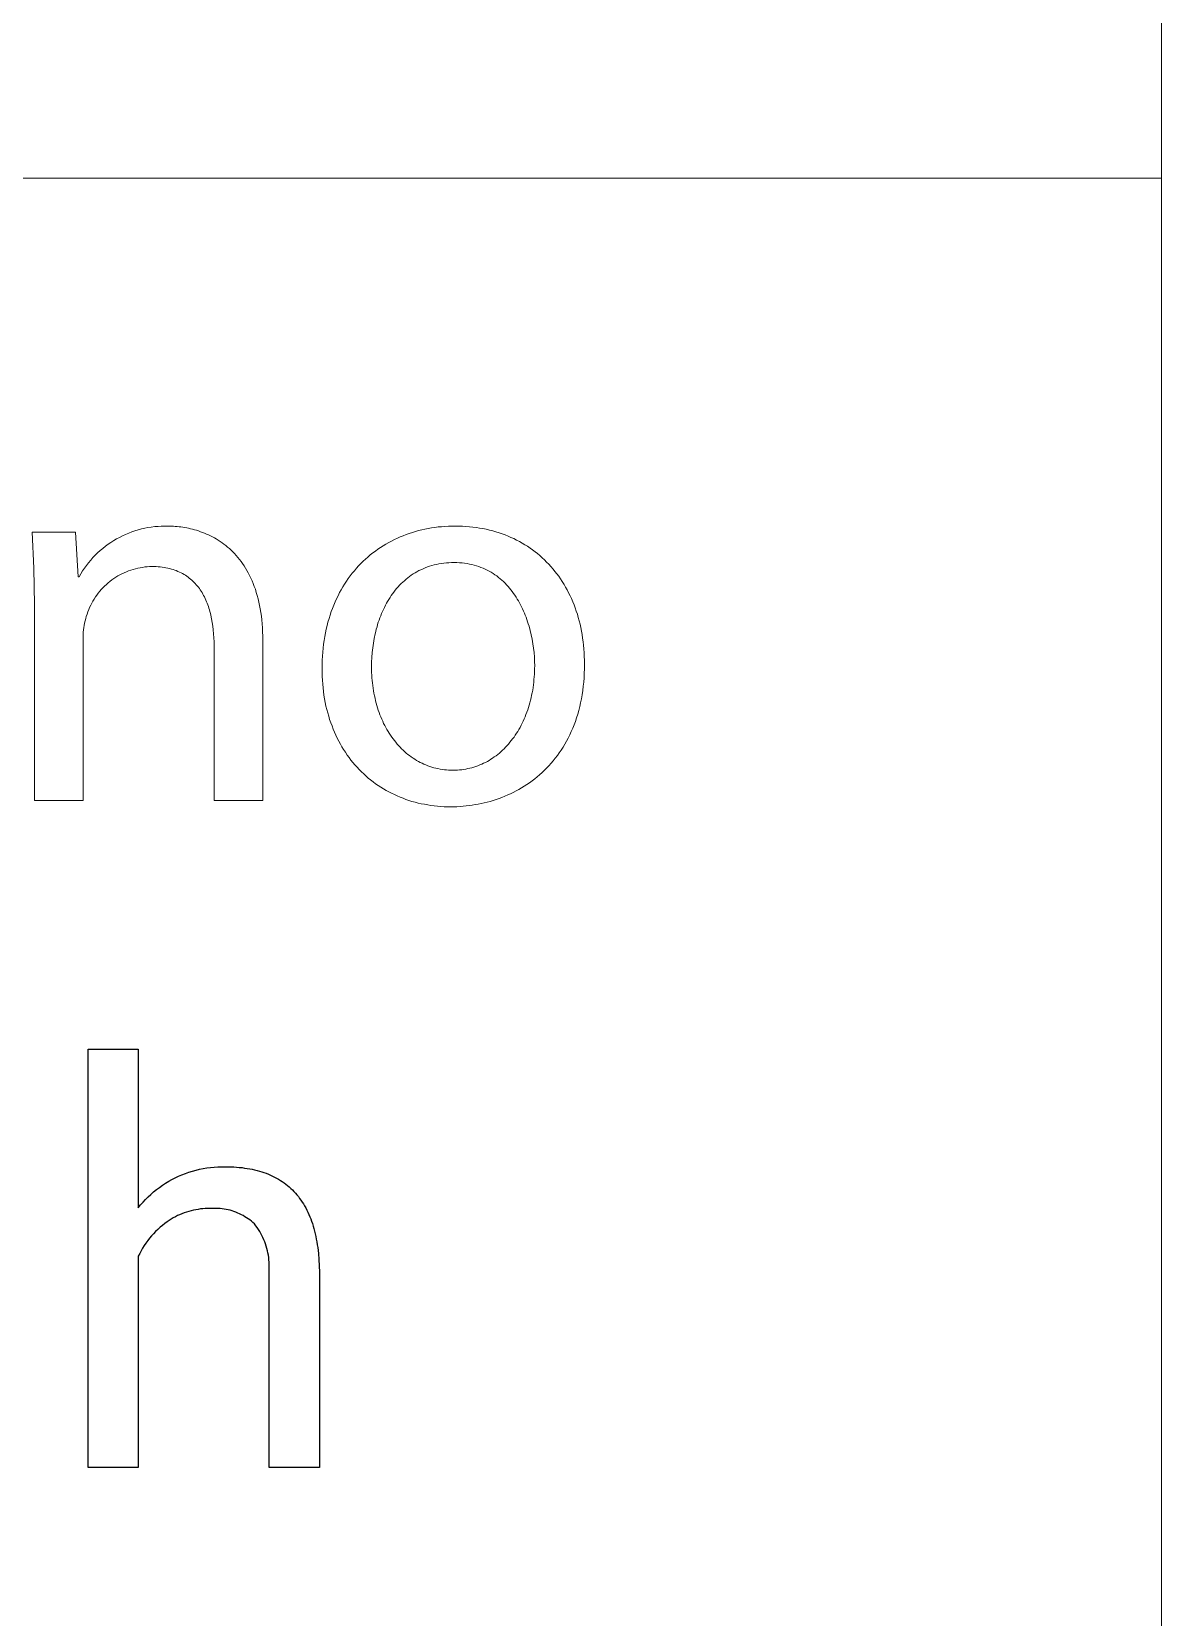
# Model space of a CAD drawing. Header units: millimetres. Extents: x -1893 to 2799, y -925 to 2353.
# Drawn here: x 2698.5 to 2794.1, y -521.9 to -387.7 of the extents above; entities that cross this region are included whole.
import ezdxf

# ---------------------------------------------------------------- set-up
doc = ezdxf.new("R2010")
doc.units = ezdxf.units.MM
doc.header["$MEASUREMENT"] = 0
doc.layers.add('Domyślny', color=7, linetype='Continuous', true_color=0x000000)

msp = doc.modelspace()

# ---------------------------------------------------------------- linework, layer by layer
at = {"layer": 'Domyślny', "color": 18, "lineweight": 15, "true_color": 0x000000}
for p, q in [((2794.13, -924.63), (2794.13, 2353.42)), ((2794.13, -400.12), (1025.42, -400.12)), ((2794.13, -400.12), (2794.13, -924.63)), ((2698.67, -433.14), (2698.53, -430.07)), ((2698.53, -430.07), (2702.2, -430.07)), ((2702.2, -430.07), (2702.42, -433.85)), ((2705.2, -430.95), (2705.44, -430.8)), ((2705.44, -430.8), (2705.68, -430.65)), ((2705.68, -430.65), (2705.93, -430.52)), ((2705.93, -430.52), (2706.18, -430.39)), ((2706.18, -430.39), (2706.44, -430.27)), ((2706.44, -430.27), (2706.71, -430.16)), ((2706.71, -430.16), (2706.97, -430.06)), ((2706.97, -430.06), (2707.24, -429.97)), ((2707.24, -429.97), (2707.51, -429.88)), ((2707.51, -429.88), (2707.79, -429.81)), ((2707.79, -429.81), (2708.06, -429.75)), ((2708.06, -429.75), (2708.34, -429.69)), ((2708.34, -429.69), (2708.62, -429.65)), ((2708.62, -429.65), (2708.91, -429.61)), ((2708.91, -429.61), (2709.19, -429.59)), ((2709.19, -429.59), (2709.47, -429.57)), ((2709.47, -429.57), (2709.76, -429.56)), ((2709.76, -429.56), (2710.04, -429.57)), ((2710.04, -429.57), (2710.19, -429.57)), ((2710.19, -429.57), (2710.34, -429.57)), ((2710.34, -429.57), (2710.5, -429.58)), ((2710.5, -429.58), (2710.65, -429.59)), ((2710.65, -429.59), (2710.81, -429.6)), ((2710.81, -429.6), (2710.97, -429.62)), ((2710.97, -429.62), (2711.13, -429.64)), ((2711.13, -429.64), (2711.29, -429.66)), ((2711.29, -429.66), (2711.45, -429.69)), ((2711.45, -429.69), (2711.62, -429.72)), ((2711.62, -429.72), (2711.78, -429.75)), ((2711.78, -429.75), (2711.95, -429.79)), ((2711.95, -429.79), (2712.12, -429.83)), ((2712.12, -429.83), (2712.28, -429.88)), ((2712.28, -429.88), (2712.45, -429.92)), ((2712.45, -429.92), (2712.62, -429.98)), ((2712.62, -429.98), (2712.79, -430.04)), ((2712.79, -430.04), (2712.96, -430.1)), ((2712.96, -430.1), (2713.13, -430.16)), ((2713.13, -430.16), (2713.29, -430.24)), ((2713.29, -430.24), (2713.46, -430.31)), ((2713.46, -430.31), (2713.63, -430.39)), ((2713.63, -430.39), (2713.79, -430.48)), ((2713.79, -430.48), (2713.96, -430.57)), ((2713.96, -430.57), (2714.12, -430.66)), ((2714.12, -430.66), (2714.29, -430.76)), ((2714.29, -430.76), (2714.45, -430.87)), ((2714.45, -430.87), (2714.61, -430.98)), ((2728.72, -430.96), (2728.96, -430.83)), ((2728.96, -430.83), (2729.2, -430.71)), ((2729.2, -430.71), (2729.45, -430.59)), ((2729.45, -430.59), (2729.69, -430.48)), ((2729.69, -430.48), (2729.95, -430.38)), ((2729.95, -430.38), (2730.2, -430.28)), ((2730.2, -430.28), (2730.46, -430.19)), ((2730.46, -430.19), (2730.72, -430.1)), ((2730.72, -430.1), (2730.98, -430.03)), ((2730.98, -430.03), (2731.25, -429.95)), ((2731.25, -429.95), (2731.52, -429.89)), ((2731.52, -429.89), (2731.79, -429.82)), ((2731.79, -429.82), (2732.07, -429.77)), ((2732.07, -429.77), (2732.35, -429.72)), ((2732.35, -429.72), (2732.63, -429.68)), ((2732.63, -429.68), (2732.91, -429.64)), ((2732.91, -429.64), (2733.2, -429.62)), ((2733.2, -429.62), (2733.48, -429.59)), ((2733.48, -429.59), (2733.77, -429.58)), ((2733.77, -429.58), (2734.06, -429.57)), ((2734.06, -429.57), (2734.36, -429.56)), ((2734.36, -429.56), (2734.66, -429.57)), ((2734.66, -429.57), (2734.96, -429.58)), ((2734.96, -429.58), (2735.26, -429.59)), ((2735.26, -429.59), (2735.56, -429.62)), ((2735.56, -429.62), (2735.85, -429.65)), ((2735.85, -429.65), (2736.14, -429.69)), ((2736.14, -429.69), (2736.42, -429.73)), ((2736.42, -429.73), (2736.7, -429.78)), ((2736.7, -429.78), (2736.98, -429.84)), ((2736.98, -429.84), (2737.26, -429.9)), ((2737.26, -429.9), (2737.53, -429.97)), ((2737.53, -429.97), (2737.79, -430.05)), ((2737.79, -430.05), (2738.06, -430.13)), ((2738.06, -430.13), (2738.32, -430.22)), ((2738.32, -430.22), (2738.57, -430.31)), ((2738.57, -430.31), (2738.82, -430.41)), ((2738.82, -430.41), (2739.07, -430.52)), ((2739.07, -430.52), (2739.31, -430.63)), ((2739.31, -430.63), (2739.55, -430.75)), ((2739.55, -430.75), (2739.79, -430.87)), ((2739.79, -430.87), (2740.02, -431)), ((2703.68, -432.24), (2703.88, -432.03)), ((2703.88, -432.03), (2704.08, -431.83)), ((2704.08, -431.83), (2704.29, -431.64)), ((2704.29, -431.64), (2704.51, -431.46)), ((2704.51, -431.46), (2704.73, -431.28)), ((2704.73, -431.28), (2704.96, -431.11)), ((2704.96, -431.11), (2705.2, -430.95)), ((2714.61, -430.98), (2714.77, -431.09)), ((2714.77, -431.09), (2714.92, -431.21)), ((2714.92, -431.21), (2715.08, -431.34)), ((2715.08, -431.34), (2715.23, -431.47)), ((2715.23, -431.47), (2715.38, -431.61)), ((2715.38, -431.61), (2715.53, -431.75)), ((2715.53, -431.75), (2715.67, -431.9)), ((2715.67, -431.9), (2715.81, -432.06)), ((2715.81, -432.06), (2715.95, -432.22)), ((2726.75, -432.37), (2726.96, -432.19)), ((2726.96, -432.19), (2727.16, -432.01)), ((2727.16, -432.01), (2727.37, -431.84)), ((2727.37, -431.84), (2727.59, -431.68)), ((2727.59, -431.68), (2727.81, -431.53)), ((2727.81, -431.53), (2728.03, -431.37)), ((2728.03, -431.37), (2728.26, -431.23)), ((2728.26, -431.23), (2728.49, -431.09)), ((2728.49, -431.09), (2728.72, -430.96)), ((2740.02, -431), (2740.25, -431.14)), ((2740.25, -431.14), (2740.47, -431.28)), ((2740.47, -431.28), (2740.69, -431.43)), ((2740.69, -431.43), (2740.9, -431.58)), ((2740.9, -431.58), (2741.11, -431.74)), ((2741.11, -431.74), (2741.32, -431.9)), ((2741.32, -431.9), (2741.52, -432.07)), ((2741.52, -432.07), (2741.72, -432.25)), ((2698.72, -436.22), (2698.67, -433.14)), ((2702.66, -433.6), (2702.81, -433.36)), ((2702.81, -433.36), (2702.97, -433.12)), ((2702.97, -433.12), (2703.13, -432.89)), ((2703.13, -432.89), (2703.31, -432.67)), ((2703.31, -432.67), (2703.49, -432.45)), ((2703.49, -432.45), (2703.68, -432.24)), ((2706.33, -433.52), (2706.14, -433.6)), ((2706.51, -433.43), (2706.33, -433.52)), ((2706.7, -433.36), (2706.51, -433.43)), ((2706.89, -433.29), (2706.7, -433.36)), ((2707.08, -433.23), (2706.89, -433.29)), ((2707.27, -433.18), (2707.08, -433.23)), ((2707.47, -433.13), (2707.27, -433.18)), ((2707.67, -433.09), (2707.47, -433.13)), ((2707.87, -433.06), (2707.67, -433.09)), ((2708.07, -433.03), (2707.87, -433.06)), ((2708.27, -433.01), (2708.07, -433.03)), ((2708.47, -432.99), (2708.27, -433.01)), ((2708.67, -432.99), (2708.47, -432.99)), ((2708.85, -432.99), (2708.67, -432.99)), ((2709.03, -433), (2708.85, -432.99)), ((2709.2, -433.01), (2709.03, -433)), ((2709.37, -433.02), (2709.2, -433.01)), ((2709.54, -433.04), (2709.37, -433.02)), ((2709.7, -433.07), (2709.54, -433.04)), ((2709.86, -433.09), (2709.7, -433.07)), ((2710.02, -433.13), (2709.86, -433.09)), ((2710.17, -433.16), (2710.02, -433.13)), ((2710.32, -433.2), (2710.17, -433.16)), ((2710.46, -433.24), (2710.32, -433.2)), ((2710.61, -433.29), (2710.46, -433.24)), ((2710.74, -433.34), (2710.61, -433.29)), ((2710.88, -433.4), (2710.74, -433.34)), ((2711.01, -433.46), (2710.88, -433.4)), ((2711.14, -433.52), (2711.01, -433.46)), ((2711.26, -433.59), (2711.14, -433.52)), ((2715.95, -432.22), (2716.09, -432.39)), ((2716.09, -432.39), (2716.22, -432.56)), ((2716.22, -432.56), (2716.35, -432.74)), ((2716.35, -432.74), (2716.48, -432.93)), ((2716.48, -432.93), (2716.6, -433.12)), ((2716.6, -433.12), (2716.72, -433.33)), ((2716.72, -433.33), (2716.83, -433.53)), ((2716.83, -433.53), (2716.94, -433.75)), ((2725.47, -433.78), (2725.64, -433.56)), ((2725.64, -433.56), (2725.81, -433.35)), ((2725.81, -433.35), (2725.99, -433.14)), ((2725.99, -433.14), (2726.17, -432.94)), ((2726.17, -432.94), (2726.36, -432.74)), ((2726.36, -432.74), (2726.56, -432.55)), ((2726.56, -432.55), (2726.75, -432.37)), ((2730.95, -433.52), (2730.79, -433.62)), ((2731.11, -433.43), (2730.95, -433.52)), ((2731.28, -433.34), (2731.11, -433.43)), ((2731.45, -433.26), (2731.28, -433.34)), ((2731.63, -433.18), (2731.45, -433.26)), ((2731.81, -433.1), (2731.63, -433.18)), ((2731.99, -433.03), (2731.81, -433.1)), ((2732.18, -432.97), (2731.99, -433.03)), ((2732.37, -432.91), (2732.18, -432.97)), ((2732.56, -432.86), (2732.37, -432.91)), ((2732.76, -432.81), (2732.56, -432.86)), ((2732.97, -432.77), (2732.76, -432.81)), ((2733.17, -432.74), (2732.97, -432.77)), ((2733.38, -432.71), (2733.17, -432.74)), ((2733.6, -432.69), (2733.38, -432.71)), ((2733.82, -432.67), (2733.6, -432.69)), ((2734.04, -432.66), (2733.82, -432.67)), ((2734.26, -432.66), (2734.04, -432.66)), ((2734.49, -432.66), (2734.26, -432.66)), ((2734.71, -432.67), (2734.49, -432.66)), ((2734.93, -432.69), (2734.71, -432.67)), ((2735.15, -432.71), (2734.93, -432.69)), ((2735.36, -432.74), (2735.15, -432.71)), ((2735.56, -432.78), (2735.36, -432.74)), ((2735.76, -432.82), (2735.56, -432.78)), ((2735.96, -432.87), (2735.76, -432.82)), ((2736.15, -432.93), (2735.96, -432.87)), ((2736.34, -432.99), (2736.15, -432.93)), ((2736.53, -433.06), (2736.34, -432.99)), ((2736.71, -433.13), (2736.53, -433.06)), ((2736.89, -433.21), (2736.71, -433.13)), ((2737.06, -433.3), (2736.89, -433.21)), ((2737.23, -433.39), (2737.06, -433.3)), ((2737.39, -433.48), (2737.23, -433.39)), ((2737.55, -433.58), (2737.39, -433.48)), ((2741.72, -432.25), (2741.91, -432.43)), ((2741.91, -432.43), (2742.09, -432.61)), ((2742.09, -432.61), (2742.28, -432.8)), ((2742.28, -432.8), (2742.45, -433)), ((2742.45, -433), (2742.63, -433.2)), ((2742.63, -433.2), (2742.79, -433.4)), ((2742.79, -433.4), (2742.96, -433.61)), ((2702.42, -433.85), (2702.51, -433.85)), ((2702.51, -433.85), (2702.66, -433.6)), ((2704.53, -434.79), (2704.39, -434.94)), ((2704.67, -434.65), (2704.53, -434.79)), ((2704.82, -434.51), (2704.67, -434.65)), ((2704.97, -434.38), (2704.82, -434.51)), ((2705.12, -434.25), (2704.97, -434.38)), ((2705.28, -434.13), (2705.12, -434.25)), ((2705.45, -434.01), (2705.28, -434.13)), ((2705.62, -433.9), (2705.45, -434.01)), ((2705.79, -433.79), (2705.62, -433.9)), ((2705.96, -433.69), (2705.79, -433.79)), ((2706.14, -433.6), (2705.96, -433.69)), ((2711.39, -433.66), (2711.26, -433.59)), ((2711.51, -433.73), (2711.39, -433.66)), ((2711.62, -433.81), (2711.51, -433.73)), ((2711.73, -433.89), (2711.62, -433.81)), ((2711.84, -433.97), (2711.73, -433.89)), ((2711.95, -434.06), (2711.84, -433.97)), ((2712.05, -434.14), (2711.95, -434.06)), ((2712.15, -434.24), (2712.05, -434.14)), ((2712.25, -434.33), (2712.15, -434.24)), ((2712.34, -434.43), (2712.25, -434.33)), ((2712.43, -434.53), (2712.34, -434.43)), ((2712.52, -434.64), (2712.43, -434.53)), ((2712.61, -434.75), (2712.52, -434.64)), ((2712.69, -434.86), (2712.61, -434.75)), ((2712.77, -434.97), (2712.69, -434.86)), ((2716.94, -433.75), (2717.05, -433.97)), ((2717.05, -433.97), (2717.15, -434.19)), ((2717.15, -434.19), (2717.25, -434.43)), ((2717.25, -434.43), (2717.34, -434.67)), ((2717.34, -434.67), (2717.43, -434.92)), ((2724.7, -434.95), (2724.84, -434.71)), ((2724.84, -434.71), (2724.99, -434.47)), ((2724.99, -434.47), (2725.14, -434.23)), ((2725.14, -434.23), (2725.3, -434)), ((2725.3, -434), (2725.47, -433.78)), ((2729.39, -434.86), (2729.27, -435)), ((2729.52, -434.71), (2729.39, -434.86)), ((2729.64, -434.58), (2729.52, -434.71)), ((2729.77, -434.44), (2729.64, -434.58)), ((2729.91, -434.31), (2729.77, -434.44)), ((2730.05, -434.19), (2729.91, -434.31)), ((2730.19, -434.07), (2730.05, -434.19)), ((2730.33, -433.95), (2730.19, -434.07)), ((2730.48, -433.84), (2730.33, -433.95)), ((2730.63, -433.73), (2730.48, -433.84)), ((2730.79, -433.62), (2730.63, -433.73)), ((2737.71, -433.68), (2737.55, -433.58)), ((2737.86, -433.79), (2737.71, -433.68)), ((2738.01, -433.91), (2737.86, -433.79)), ((2738.16, -434.02), (2738.01, -433.91)), ((2738.3, -434.15), (2738.16, -434.02)), ((2738.44, -434.27), (2738.3, -434.15)), ((2738.57, -434.4), (2738.44, -434.27)), ((2738.7, -434.54), (2738.57, -434.4)), ((2738.82, -434.68), (2738.7, -434.54)), ((2738.95, -434.82), (2738.82, -434.68)), ((2739.07, -434.96), (2738.95, -434.82)), ((2742.96, -433.61), (2743.11, -433.82)), ((2743.11, -433.82), (2743.27, -434.04)), ((2743.27, -434.04), (2743.41, -434.27)), ((2743.41, -434.27), (2743.56, -434.5)), ((2743.56, -434.5), (2743.69, -434.73)), ((2743.69, -434.73), (2743.83, -434.97)), ((2698.72, -452.81), (2698.72, -436.22)), ((2703.58, -436.09), (2703.49, -436.27)), ((2703.68, -435.91), (2703.58, -436.09)), ((2703.78, -435.74), (2703.68, -435.91)), ((2703.89, -435.57), (2703.78, -435.74)), ((2704.01, -435.41), (2703.89, -435.57)), ((2704.13, -435.25), (2704.01, -435.41)), ((2704.26, -435.09), (2704.13, -435.25)), ((2704.39, -434.94), (2704.26, -435.09)), ((2712.84, -435.09), (2712.77, -434.97)), ((2712.92, -435.2), (2712.84, -435.09)), ((2712.99, -435.32), (2712.92, -435.2)), ((2713.05, -435.45), (2712.99, -435.32)), ((2713.12, -435.57), (2713.05, -435.45)), ((2713.18, -435.7), (2713.12, -435.57)), ((2713.24, -435.83), (2713.18, -435.7)), ((2713.3, -435.97), (2713.24, -435.83)), ((2713.35, -436.1), (2713.3, -435.97)), ((2713.4, -436.24), (2713.35, -436.1)), ((2713.45, -436.38), (2713.4, -436.24)), ((2717.43, -434.92), (2717.51, -435.18)), ((2717.51, -435.18), (2717.59, -435.44)), ((2717.59, -435.44), (2717.66, -435.72)), ((2717.66, -435.72), (2717.73, -436)), ((2717.73, -436), (2717.79, -436.28)), ((2724.07, -436.25), (2724.18, -435.98)), ((2724.18, -435.98), (2724.3, -435.72)), ((2724.3, -435.72), (2724.43, -435.46)), ((2724.43, -435.46), (2724.56, -435.2)), ((2724.56, -435.2), (2724.7, -434.95)), ((2728.54, -436.1), (2728.45, -436.27)), ((2728.63, -435.94), (2728.54, -436.1)), ((2728.73, -435.77), (2728.63, -435.94)), ((2728.83, -435.61), (2728.73, -435.77)), ((2728.94, -435.45), (2728.83, -435.61)), ((2729.05, -435.3), (2728.94, -435.45)), ((2729.16, -435.15), (2729.05, -435.3)), ((2729.27, -435), (2729.16, -435.15)), ((2739.18, -435.11), (2739.07, -434.96)), ((2739.29, -435.26), (2739.18, -435.11)), ((2739.4, -435.42), (2739.29, -435.26)), ((2739.5, -435.58), (2739.4, -435.42)), ((2739.6, -435.74), (2739.5, -435.58)), ((2739.7, -435.9), (2739.6, -435.74)), ((2739.8, -436.07), (2739.7, -435.9)), ((2739.89, -436.24), (2739.8, -436.07)), ((2739.97, -436.41), (2739.89, -436.24)), ((2743.83, -434.97), (2743.95, -435.21)), ((2743.95, -435.21), (2744.07, -435.46)), ((2744.07, -435.46), (2744.19, -435.71)), ((2744.19, -435.71), (2744.3, -435.97)), ((2744.3, -435.97), (2744.41, -436.23)), ((2744.41, -436.23), (2744.5, -436.49)), ((2703.02, -437.58), (2702.97, -437.78)), ((2703.07, -437.39), (2703.02, -437.58)), ((2703.12, -437.21), (2703.07, -437.39)), ((2703.18, -437.01), (2703.12, -437.21)), ((2703.25, -436.82), (2703.18, -437.01)), ((2703.32, -436.64), (2703.25, -436.82)), ((2703.4, -436.45), (2703.32, -436.64)), ((2703.49, -436.27), (2703.4, -436.45)), ((2713.5, -436.52), (2713.45, -436.38)), ((2713.54, -436.66), (2713.5, -436.52)), ((2713.59, -436.81), (2713.54, -436.66)), ((2713.62, -436.96), (2713.59, -436.81)), ((2713.66, -437.11), (2713.62, -436.96)), ((2713.73, -437.41), (2713.66, -437.11)), ((2713.78, -437.72), (2713.73, -437.41)), ((2717.79, -436.28), (2717.84, -436.58)), ((2717.84, -436.58), (2717.89, -436.88)), ((2717.89, -436.88), (2717.94, -437.19)), ((2717.94, -437.19), (2717.97, -437.51)), ((2717.97, -437.51), (2718, -437.84)), ((2723.58, -437.69), (2723.67, -437.39)), ((2723.67, -437.39), (2723.76, -437.1)), ((2723.76, -437.1), (2723.85, -436.81)), ((2723.85, -436.81), (2723.96, -436.53)), ((2723.96, -436.53), (2724.07, -436.25)), ((2727.91, -437.53), (2727.84, -437.71)), ((2727.97, -437.34), (2727.91, -437.53)), ((2728.04, -437.16), (2727.97, -437.34)), ((2728.12, -436.98), (2728.04, -437.16)), ((2728.19, -436.8), (2728.12, -436.98)), ((2728.27, -436.62), (2728.19, -436.8)), ((2728.36, -436.45), (2728.27, -436.62)), ((2728.45, -436.27), (2728.36, -436.45)), ((2740.05, -436.58), (2739.97, -436.41)), ((2740.13, -436.76), (2740.05, -436.58)), ((2740.21, -436.93), (2740.13, -436.76)), ((2740.28, -437.11), (2740.21, -436.93)), ((2740.35, -437.29), (2740.28, -437.11)), ((2740.42, -437.47), (2740.35, -437.29)), ((2740.48, -437.66), (2740.42, -437.47)), ((2744.5, -436.49), (2744.6, -436.76)), ((2744.6, -436.76), (2744.69, -437.03)), ((2744.69, -437.03), (2744.77, -437.31)), ((2744.77, -437.31), (2744.85, -437.59)), ((2702.85, -438.75), (2702.84, -438.95)), ((2702.86, -438.55), (2702.85, -438.75)), ((2702.88, -438.36), (2702.86, -438.55)), ((2702.9, -438.16), (2702.88, -438.36)), ((2702.93, -437.97), (2702.9, -438.16)), ((2702.97, -437.78), (2702.93, -437.97)), ((2713.83, -438.04), (2713.78, -437.72)), ((2713.87, -438.36), (2713.83, -438.04)), ((2713.9, -438.69), (2713.87, -438.36)), ((2713.92, -439.03), (2713.9, -438.69)), ((2718, -437.84), (2718.03, -438.18)), ((2718.03, -438.18), (2718.04, -438.52)), ((2718.04, -438.52), (2718.06, -438.88)), ((2718.06, -438.88), (2718.06, -439.24)), ((2723.25, -439.24), (2723.3, -438.92)), ((2723.3, -438.92), (2723.36, -438.61)), ((2723.36, -438.61), (2723.43, -438.3)), ((2723.43, -438.3), (2723.5, -437.99)), ((2723.5, -437.99), (2723.58, -437.69)), ((2727.58, -438.68), (2727.49, -439.07)), ((2727.62, -438.48), (2727.58, -438.68)), ((2727.67, -438.29), (2727.62, -438.48)), ((2727.73, -438.09), (2727.67, -438.29)), ((2727.78, -437.9), (2727.73, -438.09)), ((2727.84, -437.71), (2727.78, -437.9)), ((2740.54, -437.84), (2740.48, -437.66)), ((2740.6, -438.03), (2740.54, -437.84)), ((2740.7, -438.4), (2740.6, -438.03)), ((2740.79, -438.77), (2740.7, -438.4)), ((2740.87, -439.15), (2740.79, -438.77)), ((2744.85, -437.59), (2744.92, -437.88)), ((2744.92, -437.88), (2744.98, -438.16)), ((2744.98, -438.16), (2745.04, -438.46)), ((2745.04, -438.46), (2745.09, -438.75)), ((2745.09, -438.75), (2745.14, -439.05)), ((2702.84, -438.95), (2702.84, -439.14)), ((2702.84, -439.14), (2702.84, -452.81)), ((2713.93, -439.36), (2713.92, -439.03)), ((2713.93, -439.71), (2713.93, -439.36)), ((2713.93, -452.81), (2713.93, -439.71)), ((2718.06, -439.24), (2718.06, -452.81)), ((2723.11, -440.58), (2723.14, -440.24)), ((2723.14, -440.24), (2723.17, -439.9)), ((2723.17, -439.9), (2723.21, -439.57)), ((2723.21, -439.57), (2723.25, -439.24)), ((2727.32, -440.27), (2727.29, -440.68)), ((2727.37, -439.87), (2727.32, -440.27)), ((2727.42, -439.47), (2727.37, -439.87)), ((2727.49, -439.07), (2727.42, -439.47)), ((2740.93, -439.53), (2740.87, -439.15)), ((2740.98, -439.91), (2740.93, -439.53)), ((2741.03, -440.28), (2740.98, -439.91)), ((2745.14, -439.05), (2745.18, -439.36)), ((2745.18, -439.36), (2745.22, -439.66)), ((2745.22, -439.66), (2745.24, -439.97)), ((2745.24, -439.97), (2745.27, -440.29)), ((2723.08, -441.27), (2723.09, -440.92)), ((2723.08, -441.63), (2723.08, -441.27)), ((2723.09, -440.92), (2723.11, -440.58)), ((2727.27, -441.08), (2727.26, -441.49)), ((2727.26, -441.49), (2727.27, -441.72)), ((2727.29, -440.68), (2727.27, -441.08)), ((2741.05, -440.66), (2741.03, -440.28)), ((2741.07, -441.03), (2741.05, -440.66)), ((2741.08, -441.39), (2741.07, -441.03)), ((2741.07, -441.63), (2741.08, -441.39)), ((2745.27, -440.29), (2745.28, -440.61)), ((2745.28, -440.61), (2745.29, -440.93)), ((2745.29, -440.93), (2745.3, -441.25)), ((2745.3, -441.25), (2745.29, -441.64)), ((2723.08, -441.96), (2723.08, -441.63)), ((2723.09, -442.29), (2723.08, -441.96)), ((2723.11, -442.62), (2723.09, -442.29)), ((2723.13, -442.94), (2723.11, -442.62)), ((2723.16, -443.26), (2723.13, -442.94)), ((2727.27, -441.72), (2727.27, -441.95)), ((2727.27, -441.95), (2727.28, -442.18)), ((2727.28, -442.18), (2727.3, -442.4)), ((2727.3, -442.4), (2727.32, -442.63)), ((2727.32, -442.63), (2727.34, -442.85)), ((2727.34, -442.85), (2727.37, -443.07)), ((2740.97, -443.02), (2741, -442.79)), ((2741, -442.79), (2741.02, -442.56)), ((2741.02, -442.56), (2741.04, -442.33)), ((2741.04, -442.33), (2741.06, -442.1)), ((2741.06, -442.1), (2741.07, -441.87)), ((2741.07, -441.87), (2741.07, -441.63)), ((2745.23, -442.77), (2745.19, -443.13)), ((2745.26, -442.4), (2745.23, -442.77)), ((2745.28, -442.03), (2745.26, -442.4)), ((2745.29, -441.64), (2745.28, -442.03)), ((2723.2, -443.58), (2723.16, -443.26)), ((2723.24, -443.89), (2723.2, -443.58)), ((2723.29, -444.2), (2723.24, -443.89)), ((2723.35, -444.5), (2723.29, -444.2)), ((2727.37, -443.07), (2727.4, -443.29)), ((2727.4, -443.29), (2727.43, -443.51)), ((2727.43, -443.51), (2727.47, -443.72)), ((2727.47, -443.72), (2727.51, -443.93)), ((2727.51, -443.93), (2727.56, -444.14)), ((2727.56, -444.14), (2727.6, -444.35)), ((2740.73, -444.31), (2740.78, -444.1)), ((2740.78, -444.1), (2740.82, -443.89)), ((2740.82, -443.89), (2740.87, -443.68)), ((2740.87, -443.68), (2740.91, -443.46)), ((2740.91, -443.46), (2740.94, -443.24)), ((2740.94, -443.24), (2740.97, -443.02)), ((2745.03, -444.18), (2744.97, -444.52)), ((2745.09, -443.84), (2745.03, -444.18)), ((2745.15, -443.49), (2745.09, -443.84)), ((2745.19, -443.13), (2745.15, -443.49)), ((2723.41, -444.8), (2723.35, -444.5)), ((2723.48, -445.09), (2723.41, -444.8)), ((2723.56, -445.38), (2723.48, -445.09)), ((2723.64, -445.67), (2723.56, -445.38)), ((2727.6, -444.35), (2727.66, -444.55)), ((2727.66, -444.55), (2727.71, -444.76)), ((2727.71, -444.76), (2727.77, -444.96)), ((2727.77, -444.96), (2727.84, -445.15)), ((2727.84, -445.15), (2727.91, -445.34)), ((2727.91, -445.34), (2727.98, -445.54)), ((2727.98, -445.54), (2728.05, -445.72)), ((2740.27, -445.71), (2740.34, -445.52)), ((2740.34, -445.52), (2740.42, -445.32)), ((2740.42, -445.32), (2740.49, -445.13)), ((2740.49, -445.13), (2740.55, -444.93)), ((2740.55, -444.93), (2740.61, -444.73)), ((2740.61, -444.73), (2740.67, -444.52)), ((2740.67, -444.52), (2740.73, -444.31)), ((2744.72, -445.49), (2744.63, -445.8)), ((2744.81, -445.17), (2744.72, -445.49)), ((2744.89, -444.85), (2744.81, -445.17)), ((2744.97, -444.52), (2744.89, -444.85)), ((2723.72, -445.95), (2723.64, -445.67)), ((2723.82, -446.22), (2723.72, -445.95)), ((2723.92, -446.49), (2723.82, -446.22)), ((2724.02, -446.76), (2723.92, -446.49)), ((2724.13, -447.02), (2724.02, -446.76)), ((2728.05, -445.72), (2728.13, -445.91)), ((2728.13, -445.91), (2728.21, -446.09)), ((2728.21, -446.09), (2728.29, -446.27)), ((2728.29, -446.27), (2728.38, -446.44)), ((2728.38, -446.44), (2728.47, -446.62)), ((2728.47, -446.62), (2728.57, -446.79)), ((2728.57, -446.79), (2728.67, -446.95)), ((2728.67, -446.95), (2728.77, -447.11)), ((2739.54, -447.11), (2739.64, -446.95)), ((2739.64, -446.95), (2739.74, -446.78)), ((2739.74, -446.78), (2739.84, -446.61)), ((2739.84, -446.61), (2739.93, -446.43)), ((2739.93, -446.43), (2740.02, -446.26)), ((2740.02, -446.26), (2740.11, -446.08)), ((2740.11, -446.08), (2740.19, -445.89)), ((2740.19, -445.89), (2740.27, -445.71)), ((2744.18, -446.97), (2744.05, -447.24)), ((2744.3, -446.68), (2744.18, -446.97)), ((2744.41, -446.39), (2744.3, -446.68)), ((2744.52, -446.1), (2744.41, -446.39)), ((2744.63, -445.8), (2744.52, -446.1)), ((2724.25, -447.28), (2724.13, -447.02)), ((2724.37, -447.53), (2724.25, -447.28)), ((2724.49, -447.78), (2724.37, -447.53)), ((2724.63, -448.02), (2724.49, -447.78)), ((2724.76, -448.26), (2724.63, -448.02)), ((2724.9, -448.49), (2724.76, -448.26)), ((2728.77, -447.11), (2728.87, -447.27)), ((2728.87, -447.27), (2728.98, -447.43)), ((2728.98, -447.43), (2729.09, -447.58)), ((2729.09, -447.58), (2729.2, -447.73)), ((2729.2, -447.73), (2729.32, -447.87)), ((2729.32, -447.87), (2729.43, -448.02)), ((2729.43, -448.02), (2729.56, -448.15)), ((2729.56, -448.15), (2729.68, -448.29)), ((2729.68, -448.29), (2729.81, -448.42)), ((2738.49, -448.42), (2738.61, -448.29)), ((2738.61, -448.29), (2738.74, -448.15)), ((2738.74, -448.15), (2738.86, -448.02)), ((2738.86, -448.02), (2738.98, -447.87)), ((2738.98, -447.87), (2739.1, -447.73)), ((2739.1, -447.73), (2739.21, -447.58)), ((2739.21, -447.58), (2739.33, -447.43)), ((2739.33, -447.43), (2739.43, -447.27)), ((2739.43, -447.27), (2739.54, -447.11)), ((2743.48, -448.28), (2743.32, -448.53)), ((2743.63, -448.03), (2743.48, -448.28)), ((2743.78, -447.78), (2743.63, -448.03)), ((2743.92, -447.51), (2743.78, -447.78)), ((2744.05, -447.24), (2743.92, -447.51)), ((2725.05, -448.72), (2724.9, -448.49)), ((2725.2, -448.95), (2725.05, -448.72)), ((2725.36, -449.16), (2725.2, -448.95)), ((2725.52, -449.38), (2725.36, -449.16)), ((2725.69, -449.59), (2725.52, -449.38)), ((2725.86, -449.79), (2725.69, -449.59)), ((2729.81, -448.42), (2729.94, -448.54)), ((2729.94, -448.54), (2730.07, -448.66)), ((2730.07, -448.66), (2730.21, -448.78)), ((2730.21, -448.78), (2730.35, -448.89)), ((2730.35, -448.89), (2730.49, -449)), ((2730.49, -449), (2730.63, -449.11)), ((2730.63, -449.11), (2730.78, -449.21)), ((2730.78, -449.21), (2730.92, -449.31)), ((2730.92, -449.31), (2731.08, -449.4)), ((2731.08, -449.4), (2731.23, -449.49)), ((2731.23, -449.49), (2731.38, -449.57)), ((2731.38, -449.57), (2731.54, -449.65)), ((2731.54, -449.65), (2731.7, -449.72)), ((2736.59, -449.72), (2736.75, -449.65)), ((2736.75, -449.65), (2736.91, -449.57)), ((2736.91, -449.57), (2737.07, -449.49)), ((2737.07, -449.49), (2737.22, -449.4)), ((2737.22, -449.4), (2737.37, -449.31)), ((2737.37, -449.31), (2737.52, -449.21)), ((2737.52, -449.21), (2737.66, -449.11)), ((2737.66, -449.11), (2737.81, -449.01)), ((2737.81, -449.01), (2737.95, -448.9)), ((2737.95, -448.9), (2738.09, -448.78)), ((2738.09, -448.78), (2738.22, -448.67)), ((2738.22, -448.67), (2738.36, -448.54)), ((2738.36, -448.54), (2738.49, -448.42)), ((2742.47, -449.65), (2742.28, -449.86)), ((2742.65, -449.44), (2742.47, -449.65)), ((2742.82, -449.22), (2742.65, -449.44)), ((2743, -449), (2742.82, -449.22)), ((2743.16, -448.77), (2743, -449)), ((2743.32, -448.53), (2743.16, -448.77)), ((2726.04, -449.99), (2725.86, -449.79)), ((2726.22, -450.18), (2726.04, -449.99)), ((2726.41, -450.37), (2726.22, -450.18)), ((2726.6, -450.55), (2726.41, -450.37)), ((2726.79, -450.72), (2726.6, -450.55)), ((2726.99, -450.9), (2726.79, -450.72)), ((2727.19, -451.06), (2726.99, -450.9)), ((2731.7, -449.72), (2731.87, -449.79)), ((2731.87, -449.79), (2732.03, -449.85)), ((2732.03, -449.85), (2732.2, -449.91)), ((2732.2, -449.91), (2732.37, -449.97)), ((2732.37, -449.97), (2732.54, -450.02)), ((2732.54, -450.02), (2732.71, -450.06)), ((2732.71, -450.06), (2732.89, -450.1)), ((2732.89, -450.1), (2733.07, -450.14)), ((2733.07, -450.14), (2733.24, -450.17)), ((2733.24, -450.17), (2733.43, -450.19)), ((2733.43, -450.19), (2733.61, -450.21)), ((2733.61, -450.21), (2733.79, -450.22)), ((2733.79, -450.22), (2733.98, -450.23)), ((2733.98, -450.23), (2734.17, -450.23)), ((2734.17, -450.23), (2734.35, -450.23)), ((2734.35, -450.23), (2734.54, -450.22)), ((2734.54, -450.22), (2734.72, -450.21)), ((2734.72, -450.21), (2734.9, -450.19)), ((2734.9, -450.19), (2735.07, -450.17)), ((2735.07, -450.17), (2735.25, -450.14)), ((2735.25, -450.14), (2735.43, -450.1)), ((2735.43, -450.1), (2735.6, -450.06)), ((2735.6, -450.06), (2735.77, -450.02)), ((2735.77, -450.02), (2735.94, -449.97)), ((2735.94, -449.97), (2736.1, -449.92)), ((2736.1, -449.92), (2736.27, -449.86)), ((2736.27, -449.86), (2736.43, -449.79)), ((2736.43, -449.79), (2736.59, -449.72)), ((2741.08, -450.97), (2740.86, -451.13)), ((2741.29, -450.8), (2741.08, -450.97)), ((2741.49, -450.62), (2741.29, -450.8)), ((2741.7, -450.44), (2741.49, -450.62)), ((2741.89, -450.25), (2741.7, -450.44)), ((2742.09, -450.06), (2741.89, -450.25)), ((2742.28, -449.86), (2742.09, -450.06)), ((2727.4, -451.22), (2727.19, -451.06)), ((2727.61, -451.38), (2727.4, -451.22)), ((2727.83, -451.52), (2727.61, -451.38)), ((2728.05, -451.67), (2727.83, -451.52)), ((2728.27, -451.81), (2728.05, -451.67)), ((2728.5, -451.94), (2728.27, -451.81)), ((2728.73, -452.07), (2728.5, -451.94)), ((2728.96, -452.19), (2728.73, -452.07)), ((2729.2, -452.3), (2728.96, -452.19)), ((2729.44, -452.41), (2729.2, -452.3)), ((2738.8, -452.33), (2738.55, -452.43)), ((2739.04, -452.22), (2738.8, -452.33)), ((2739.27, -452.11), (2739.04, -452.22)), ((2739.51, -451.98), (2739.27, -452.11)), ((2739.74, -451.86), (2739.51, -451.98)), ((2739.97, -451.72), (2739.74, -451.86)), ((2740.2, -451.58), (2739.97, -451.72)), ((2740.42, -451.44), (2740.2, -451.58)), ((2740.64, -451.29), (2740.42, -451.44)), ((2740.86, -451.13), (2740.64, -451.29)), ((2702.84, -452.81), (2698.72, -452.81)), ((2718.06, -452.81), (2713.93, -452.81)), ((2729.68, -452.51), (2729.44, -452.41)), ((2729.93, -452.61), (2729.68, -452.51)), ((2730.18, -452.7), (2729.93, -452.61)), ((2730.43, -452.79), (2730.18, -452.7)), ((2730.69, -452.87), (2730.43, -452.79)), ((2730.95, -452.94), (2730.69, -452.87)), ((2731.21, -453.01), (2730.95, -452.94)), ((2731.48, -453.07), (2731.21, -453.01)), ((2731.75, -453.12), (2731.48, -453.07)), ((2732.02, -453.17), (2731.75, -453.12)), ((2732.29, -453.21), (2732.02, -453.17)), ((2732.57, -453.25), (2732.29, -453.21)), ((2732.85, -453.28), (2732.57, -453.25)), ((2733.13, -453.3), (2732.85, -453.28)), ((2733.41, -453.32), (2733.13, -453.3)), ((2733.7, -453.33), (2733.41, -453.32)), ((2733.98, -453.33), (2733.7, -453.33)), ((2734.24, -453.33), (2733.98, -453.33)), ((2734.5, -453.32), (2734.24, -453.33)), ((2734.76, -453.3), (2734.5, -453.32)), ((2735.01, -453.29), (2734.76, -453.3)), ((2735.27, -453.26), (2735.01, -453.29)), ((2735.53, -453.23), (2735.27, -453.26)), ((2735.79, -453.2), (2735.53, -453.23)), ((2736.04, -453.15), (2735.79, -453.2)), ((2736.3, -453.11), (2736.04, -453.15)), ((2736.56, -453.06), (2736.3, -453.11)), ((2736.81, -453), (2736.56, -453.06)), ((2737.06, -452.93), (2736.81, -453)), ((2737.32, -452.87), (2737.06, -452.93)), ((2737.57, -452.79), (2737.32, -452.87)), ((2737.82, -452.71), (2737.57, -452.79)), ((2738.06, -452.62), (2737.82, -452.71)), ((2738.31, -452.53), (2738.06, -452.62)), ((2738.55, -452.43), (2738.31, -452.53))]:
    msp.add_line(p, q, dxfattribs=at)
at = {"layer": 'Domyślny'}
for p, q in [((2703.27, -509.25), (2703.27, -473.85)), ((2703.27, -473.85), (2707.52, -473.85)), ((2707.52, -473.85), (2707.52, -487.29)), ((2710.93, -484.6), (2711.22, -484.48)), ((2711.22, -484.48), (2711.51, -484.37)), ((2711.51, -484.37), (2711.81, -484.26)), ((2711.81, -484.26), (2712.11, -484.17)), ((2712.11, -484.17), (2712.41, -484.08)), ((2712.41, -484.08), (2712.71, -484.01)), ((2712.71, -484.01), (2713.02, -483.95)), ((2713.02, -483.95), (2713.33, -483.9)), ((2713.33, -483.9), (2713.64, -483.86)), ((2713.64, -483.86), (2713.95, -483.83)), ((2713.95, -483.83), (2714.26, -483.81)), ((2714.26, -483.81), (2714.57, -483.8)), ((2714.57, -483.8), (2714.89, -483.8)), ((2714.89, -483.8), (2715.13, -483.8)), ((2715.13, -483.8), (2715.37, -483.81)), ((2715.37, -483.81), (2715.61, -483.82)), ((2715.61, -483.82), (2715.84, -483.84)), ((2715.84, -483.84), (2716.07, -483.86)), ((2716.07, -483.86), (2716.3, -483.88)), ((2716.3, -483.88), (2716.52, -483.91)), ((2716.52, -483.91), (2716.74, -483.94)), ((2716.74, -483.94), (2716.95, -483.98)), ((2716.95, -483.98), (2717.16, -484.02)), ((2717.16, -484.02), (2717.37, -484.07)), ((2717.37, -484.07), (2717.57, -484.12)), ((2717.57, -484.12), (2717.77, -484.17)), ((2717.77, -484.17), (2717.97, -484.23)), ((2717.97, -484.23), (2718.16, -484.29)), ((2718.16, -484.29), (2718.34, -484.36)), ((2718.34, -484.36), (2718.53, -484.43)), ((2718.53, -484.43), (2718.71, -484.51)), ((2718.71, -484.51), (2718.88, -484.59)), ((2708.82, -485.94), (2709.06, -485.74)), ((2709.06, -485.74), (2709.31, -485.55)), ((2709.31, -485.55), (2709.57, -485.37)), ((2709.57, -485.37), (2709.83, -485.2)), ((2709.83, -485.2), (2710.1, -485.03)), ((2710.1, -485.03), (2710.37, -484.88)), ((2710.37, -484.88), (2710.65, -484.74)), ((2710.65, -484.74), (2710.93, -484.6)), ((2718.88, -484.59), (2719.06, -484.68)), ((2719.06, -484.68), (2719.22, -484.76)), ((2719.22, -484.76), (2719.39, -484.86)), ((2719.39, -484.86), (2719.55, -484.96)), ((2719.55, -484.96), (2719.71, -485.06)), ((2719.71, -485.06), (2719.86, -485.17)), ((2719.86, -485.17), (2720.01, -485.28)), ((2720.01, -485.28), (2720.15, -485.39)), ((2720.15, -485.39), (2720.3, -485.51)), ((2720.3, -485.51), (2720.43, -485.64)), ((2720.43, -485.64), (2720.57, -485.77)), ((2720.57, -485.77), (2720.7, -485.9)), ((2720.7, -485.9), (2720.82, -486.04)), ((2707.52, -487.29), (2707.72, -487.04)), ((2707.72, -487.04), (2707.92, -486.81)), ((2707.92, -486.81), (2708.14, -486.58)), ((2708.14, -486.58), (2708.36, -486.36)), ((2708.36, -486.36), (2708.59, -486.14)), ((2708.59, -486.14), (2708.82, -485.94)), ((2720.82, -486.04), (2720.95, -486.18)), ((2720.95, -486.18), (2721.07, -486.32)), ((2721.07, -486.32), (2721.18, -486.48)), ((2721.18, -486.48), (2721.29, -486.63)), ((2721.29, -486.63), (2721.4, -486.79)), ((2721.4, -486.79), (2721.5, -486.95)), ((2721.5, -486.95), (2721.6, -487.12)), ((2721.6, -487.12), (2721.7, -487.29)), ((2709.96, -488.46), (2709.76, -488.61)), ((2710.13, -488.34), (2709.96, -488.46)), ((2710.3, -488.23), (2710.13, -488.34)), ((2710.48, -488.13), (2710.3, -488.23)), ((2710.66, -488.03), (2710.48, -488.13)), ((2710.84, -487.94), (2710.66, -488.03)), ((2711.02, -487.86), (2710.84, -487.94)), ((2711.21, -487.78), (2711.02, -487.86)), ((2711.4, -487.71), (2711.21, -487.78)), ((2711.6, -487.64), (2711.4, -487.71)), ((2711.79, -487.58), (2711.6, -487.64)), ((2711.99, -487.53), (2711.79, -487.58)), ((2712.19, -487.48), (2711.99, -487.53)), ((2712.38, -487.44), (2712.19, -487.48)), ((2712.59, -487.41), (2712.38, -487.44)), ((2712.79, -487.38), (2712.59, -487.41)), ((2712.99, -487.36), (2712.79, -487.38)), ((2713.19, -487.35), (2712.99, -487.36)), ((2713.4, -487.34), (2713.19, -487.35)), ((2713.6, -487.34), (2713.4, -487.34)), ((2713.77, -487.33), (2713.6, -487.34)), ((2713.94, -487.33), (2713.77, -487.33)), ((2714.11, -487.33), (2713.94, -487.33)), ((2714.28, -487.33), (2714.11, -487.33)), ((2714.45, -487.34), (2714.28, -487.33)), ((2714.62, -487.36), (2714.45, -487.34)), ((2714.79, -487.39), (2714.62, -487.36)), ((2714.96, -487.42), (2714.79, -487.39)), ((2715.13, -487.45), (2714.96, -487.42)), ((2715.29, -487.49), (2715.13, -487.45)), ((2715.46, -487.54), (2715.29, -487.49)), ((2715.62, -487.59), (2715.46, -487.54)), ((2715.78, -487.65), (2715.62, -487.59)), ((2715.94, -487.72), (2715.78, -487.65)), ((2716.09, -487.79), (2715.94, -487.72)), ((2716.25, -487.86), (2716.09, -487.79)), ((2716.4, -487.94), (2716.25, -487.86)), ((2716.54, -488.03), (2716.4, -487.94)), ((2716.69, -488.12), (2716.54, -488.03)), ((2716.83, -488.21), (2716.69, -488.12)), ((2716.97, -488.31), (2716.83, -488.21)), ((2717.1, -488.42), (2716.97, -488.31)), ((2717.23, -488.53), (2717.1, -488.42)), ((2717.36, -488.64), (2717.23, -488.53)), ((2721.7, -487.29), (2721.79, -487.47)), ((2721.79, -487.47), (2721.88, -487.65)), ((2721.88, -487.65), (2721.96, -487.84)), ((2721.96, -487.84), (2722.04, -488.03)), ((2722.04, -488.03), (2722.12, -488.22)), ((2722.12, -488.22), (2722.19, -488.42)), ((2722.19, -488.42), (2722.26, -488.62)), ((2708.47, -489.86), (2708.32, -490.06)), ((2708.64, -489.66), (2708.47, -489.86)), ((2708.81, -489.47), (2708.64, -489.66)), ((2708.99, -489.29), (2708.81, -489.47)), ((2709.17, -489.11), (2708.99, -489.29)), ((2709.36, -488.93), (2709.17, -489.11)), ((2709.56, -488.77), (2709.36, -488.93)), ((2709.76, -488.61), (2709.56, -488.77)), ((2717.48, -488.8), (2717.36, -488.64)), ((2717.59, -488.96), (2717.48, -488.8)), ((2717.7, -489.12), (2717.59, -488.96)), ((2717.8, -489.28), (2717.7, -489.12)), ((2717.9, -489.45), (2717.8, -489.28)), ((2717.99, -489.63), (2717.9, -489.45)), ((2718.07, -489.8), (2717.99, -489.63)), ((2718.15, -489.98), (2718.07, -489.8)), ((2722.26, -488.62), (2722.33, -488.83)), ((2722.33, -488.83), (2722.39, -489.04)), ((2722.39, -489.04), (2722.44, -489.26)), ((2722.44, -489.26), (2722.5, -489.48)), ((2722.5, -489.48), (2722.55, -489.7)), ((2722.55, -489.7), (2722.59, -489.93)), ((2722.59, -489.93), (2722.64, -490.17)), ((2707.64, -491.15), (2707.52, -491.38)), ((2707.76, -490.92), (2707.64, -491.15)), ((2707.89, -490.7), (2707.76, -490.92)), ((2708.02, -490.48), (2707.89, -490.7)), ((2708.17, -490.27), (2708.02, -490.48)), ((2708.32, -490.06), (2708.17, -490.27)), ((2718.22, -490.16), (2718.15, -489.98)), ((2718.29, -490.34), (2718.22, -490.16)), ((2718.35, -490.53), (2718.29, -490.34)), ((2718.41, -490.72), (2718.35, -490.53)), ((2718.45, -490.91), (2718.41, -490.72)), ((2718.5, -491.1), (2718.45, -490.91)), ((2718.53, -491.29), (2718.5, -491.1)), ((2722.64, -490.17), (2722.67, -490.4)), ((2722.67, -490.4), (2722.71, -490.65)), ((2722.71, -490.65), (2722.77, -491.14)), ((2722.77, -491.14), (2722.81, -491.66)), ((2707.52, -491.38), (2707.52, -509.25)), ((2718.56, -491.48), (2718.53, -491.29)), ((2718.58, -491.68), (2718.56, -491.48)), ((2718.6, -491.87), (2718.58, -491.68)), ((2718.59, -492.65), (2718.6, -492.46)), ((2718.61, -492.07), (2718.6, -491.87)), ((2718.6, -492.46), (2718.61, -492.26)), ((2718.61, -492.26), (2718.61, -492.07)), ((2722.81, -491.66), (2722.84, -492.19)), ((2722.84, -492.19), (2722.85, -492.74)), ((2718.59, -509.25), (2718.59, -492.65)), ((2722.85, -492.74), (2722.85, -509.25)), ((2707.52, -509.25), (2703.27, -509.25)), ((2722.85, -509.25), (2718.59, -509.25))]:
    msp.add_line(p, q, dxfattribs=at)

doc.saveas('drawing.dxf')
